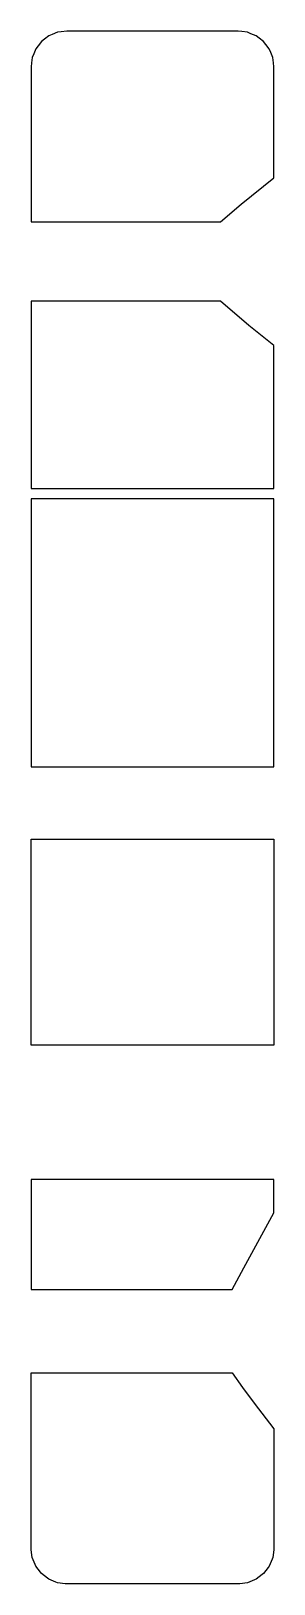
# Model space of a CAD drawing. Header units: metres. Extents: x 2.4 to 16, y -16 to 71.
import ezdxf

# ---------------------------------------------------------------- set-up
doc = ezdxf.new("R2010")
doc.units = ezdxf.units.M

msp = doc.modelspace()

# ---------------------------------------------------------------- linework, layer by layer
for p, q in [((3.148, 70.502), (2.986, 70.378)), ((3.4, 70.696), (3.148, 70.502)), ((3.586, 70.773), (3.4, 70.696)), ((3.882, 70.896), (3.586, 70.773)), ((4.082, 70.922), (3.882, 70.896)), ((4.4, 70.964), (4.082, 70.922)), ((8.095, 70.964), (4.4, 70.964)), ((14, 70.964), (8.095, 70.964)), ((14.2, 70.937), (14, 70.964)), ((14.518, 70.896), (14.2, 70.937)), ((14.707, 70.817), (14.518, 70.896)), ((15, 70.696), (14.707, 70.817)), ((15.166, 70.568), (15, 70.696)), ((15.414, 70.378), (15.166, 70.568)), ((2.551, 69.68), (2.468, 69.481)), ((2.668, 69.964), (2.551, 69.68)), ((2.795, 70.13), (2.668, 69.964)), ((2.986, 70.378), (2.795, 70.13)), ((15.545, 70.207), (15.414, 70.378)), ((15.732, 69.964), (15.545, 70.207)), ((15.817, 69.758), (15.732, 69.964)), ((15.932, 69.481), (15.817, 69.758)), ((2.429, 69.185), (2.4, 68.961)), ((2.4, 68.961), (2.4, 65.116)), ((2.468, 69.481), (2.429, 69.185)), ((15.971, 69.185), (15.932, 69.481)), ((16, 68.961), (15.971, 69.185)), ((16, 63.918), (16, 68.961)), ((2.4, 65.116), (2.4, 63.286)), ((16, 62.75), (16, 63.918)), ((2.4, 63.286), (2.4, 61.754)), ((14.158, 61.263), (16, 62.75)), ((16, 62.75), (16, 62.75)), ((2.4, 61.754), (2.4, 61.269)), ((2.4, 61.269), (2.4, 61.022)), ((2.4, 61.022), (2.4, 60.276)), ((13, 60.276), (14.158, 61.263)), ((2.4, 60.276), (4.881, 60.276)), ((4.881, 60.276), (13, 60.276)), ((10.519, 55.828), (2.4, 55.828)), ((2.4, 55.828), (2.4, 55.516)), ((13, 55.828), (10.519, 55.828)), ((14.59, 54.48), (13, 55.828)), ((2.4, 55.516), (2.4, 50.434)), ((16, 53.362), (14.59, 54.48)), ((16, 46.973), (16, 53.362)), ((2.4, 50.434), (2.4, 45.343)), ((16, 45.343), (16, 46.973)), ((2.4, 45.343), (15.088, 45.343)), ((15.088, 45.343), (16, 45.343)), ((16, 45.343), (16, 45.343)), ((3.312, 44.762), (2.4, 44.762)), ((2.4, 44.762), (2.4, 40.355)), ((16, 44.762), (3.312, 44.762)), ((16, 36.683), (16, 44.762)), ((2.4, 40.355), (2.4, 36.683)), ((2.4, 36.683), (2.4, 35.758)), ((16, 34.37), (16, 36.683)), ((16, 36.683), (16, 36.683)), ((2.4, 35.758), (2.4, 34.37)), ((2.4, 34.37), (2.4, 31.806)), ((16, 29.754), (16, 34.37)), ((2.4, 31.806), (2.4, 29.754)), ((2.4, 29.754), (9.648, 29.754)), ((9.648, 29.754), (16, 29.754)), ((2.4, 23.192), (2.4, 25.71)), ((2.4, 25.71), (8.752, 25.71)), ((8.752, 25.71), (16, 25.71)), ((16, 25.71), (16, 21.094)), ((2.4, 21.094), (2.4, 23.192)), ((2.4, 18.783), (2.4, 21.094)), ((16, 21.094), (16, 15.317)), ((2.4, 15.317), (2.4, 18.783)), ((2.4, 14.678), (2.4, 15.317)), ((16, 15.317), (16, 14.166)), ((16, 15.317), (16, 15.317)), ((2.4, 14.166), (2.4, 14.678)), ((4.208, 14.166), (2.4, 14.166)), ((16, 14.166), (4.208, 14.166)), ((14.192, 6.657), (2.4, 6.657)), ((2.4, 6.657), (2.4, 5.889)), ((16, 6.657), (14.192, 6.657)), ((16, 5.641), (16, 6.657)), ((2.4, 5.889), (2.4, 4.013)), ((16, 4.78), (16, 5.641)), ((14.318, 1.703), (16, 4.78)), ((16, 4.78), (16, 4.78)), ((2.4, 4.013), (2.4, 0.492)), ((13.656, 0.492), (14.318, 1.703)), ((2.4, 0.492), (9.391, 0.492)), ((9.391, 0.492), (13.656, 0.492)), ((2.4, -4.876), (2.4, -4.172)), ((2.4, -4.172), (11.115, -4.172)), ((11.115, -4.172), (13.656, -4.172)), ((13.656, -4.172), (14.248, -4.992)), ((2.4, -5.068), (2.4, -4.876)), ((2.4, -5.387), (2.4, -5.068)), ((14.248, -4.992), (14.89, -5.873)), ((2.4, -6.065), (2.4, -5.387)), ((2.4, -7.678), (2.4, -6.065)), ((14.89, -5.873), (16, -7.311)), ((2.4, -8.666), (2.4, -7.678)), ((16, -7.311), (16, -8.835)), ((16, -7.311), (16, -7.311)), ((2.4, -9.252), (2.4, -8.666)), ((2.4, -9.566), (2.4, -9.252)), ((16, -8.835), (16, -10.231)), ((2.4, -13.959), (2.4, -9.566)), ((16, -10.231), (16, -10.249)), ((16, -10.249), (16, -10.955)), ((16, -10.955), (16, -11.321)), ((16, -11.321), (16, -14)), ((2.4, -14), (2.4, -13.959)), ((2.413, -14.099), (2.4, -14)), ((2.468, -14.518), (2.413, -14.099)), ((2.63, -14.907), (2.468, -14.518)), ((15.895, -14.606), (15.732, -15)), ((15.932, -14.518), (15.895, -14.606)), ((15.987, -14.095), (15.932, -14.518)), ((15.999, -14.024), (15.987, -14.095)), ((16, -14), (15.999, -14.024)), ((2.668, -15), (2.63, -14.907)), ((2.925, -15.335), (2.668, -15)), ((2.986, -15.414), (2.925, -15.335)), ((3.321, -15.671), (2.986, -15.414)), ((15.338, -15.473), (15, -15.732)), ((15.414, -15.414), (15.338, -15.473)), ((15.674, -15.076), (15.414, -15.414)), ((15.732, -15), (15.674, -15.076)), ((3.4, -15.732), (3.321, -15.671)), ((3.79, -15.894), (3.4, -15.732)), ((3.882, -15.932), (3.79, -15.894)), ((4.301, -15.987), (3.882, -15.932)), ((4.35, -15.993), (4.301, -15.987)), ((4.377, -15.998), (4.35, -15.993)), ((4.4, -16), (4.377, -15.998)), ((5.284, -16), (4.4, -16)), ((14, -16), (5.284, -16)), ((14.095, -15.987), (14, -16)), ((14.518, -15.932), (14.095, -15.987)), ((14.911, -15.769), (14.518, -15.932)), ((15, -15.732), (14.911, -15.769))]:
    msp.add_line(p, q)

doc.saveas('drawing.dxf')
